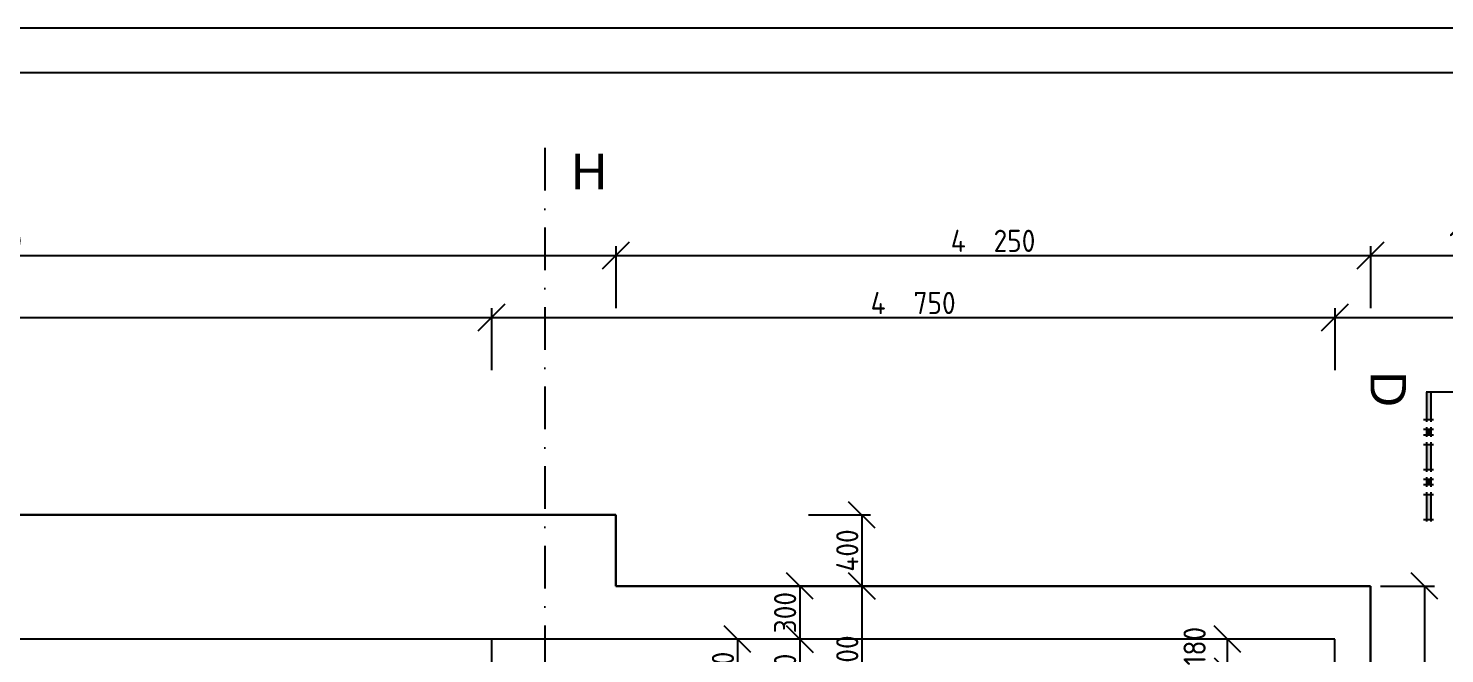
# Model space of a CAD drawing. Extents: x 4511820 to 5180432, y -1526536 to -944957.
# Drawn here: x 5126645 to 5134621, y -1440099 to -1436577 of the extents above; entities that cross this region are included whole.
import ezdxf

# ---------------------------------------------------------------- set-up
doc = ezdxf.new("R2010")
doc.units = 0
doc.header["$MEASUREMENT"] = 0
doc.linetypes.add('BODKOCIARKOVANA_3', pattern=[5.6, 3, -1.3, 0, -1.3])
doc.layers.get('0').update_dxf_attribs({"linetype": 'CONTINUOUS'})
doc.layers.get('Defpoints').update_dxf_attribs({"color": 61, "linetype": 'CONTINUOUS'})
for name, color, linetype in [('KÓTY', 4, 'CONTINUOUS'), ('MÚRY', 1, 'CONTINUOUS'), ('osi', 253, 'CONTINUOUS'), ('TENKÁ', 7, 'CONTINUOUS')]:
    doc.layers.add(name, color=color, linetype=linetype)
doc.styles.add('styl1', font='arial.ttf')
doc.styles.add('STYLE1', font='isocp.shx')
doc.dimstyles.new('STANDARD-50', dxfattribs={"dimtxt": 125, "dimasz": 150, "dimexe": 10, "dimexo": 200, "dimgap": 20, "dimtad": 1, "dimdsep": 46, "dimlunit": 6, "dimtxsty": 'STYLE1', "dimblk1": 'OBLIQUE', "dimblk2": 'OBLIQUE', "dimsah": 1, "dimcen": 2.5, "dimse1": 1, "dimse2": 1, "dimadec": 0, "dimazin": 0, "dimtfac": 1, "dimtmove": 1, "dimatfit": 3, "dimldrblk": 'OBLIQUE', "dimfxl": 1, "dimtolj": 1, "dimtzin": 0, "dimarcsym": 0})

# ---------------------------------------------------------------- blocks, each defined once
blk = doc.blocks.new('_OBLIQUE')
at = {"color": 0, "linetype": 'ByBlock'}
blk.add_line((-0.5, -0.5), (0.5, 0.5), dxfattribs=at)
blk = doc.blocks.new('*D37851')
at = {"layer": 'Defpoints', "color": 0}
for p in [(5129952.5, -1437856.5), (5129952.5, -1439318), (5122812.5, -1440018)]:
    blk.add_point(p, dxfattribs=at)
at = {"layer": 'KÓTY', "color": 0, "lineweight": -2}
blk.add_line((5122812.5, -1437856.5), (5129952.5, -1437856.5), dxfattribs=at)
at = {"layer": 'KÓTY', "color": 0, "linetype": 'ByBlock', "lineweight": -2, "xscale": 150, "yscale": 150, "zscale": 150, "rotation": 180}
blk.add_blockref('_OBLIQUE', (5122812.5, -1437856.5), dxfattribs=at)
at = {"layer": 'KÓTY', "color": 0, "linetype": 'ByBlock', "lineweight": -2, "xscale": 150, "yscale": 150, "zscale": 150}
blk.add_blockref('_OBLIQUE', (5129952.5, -1437856.5), dxfattribs=at)
at = {"layer": 'KÓTY', "color": 0, "insert": (5126382.5, -1437774), "char_height": 125, "attachment_point": 5, "style": 'STYLE1'}
blk.add_mtext('\\A1;7ﾠ140', dxfattribs=at)
blk = doc.blocks.new('*D37852')
at = {"layer": 'Defpoints', "color": 0}
for p in [(5134202.5, -1437856.5), (5129952.5, -1439318), (5134202.5, -1439718)]:
    blk.add_point(p, dxfattribs=at)
at = {"layer": 'KÓTY', "color": 0, "lineweight": -2}
blk.add_line((5129952.5, -1437856.5), (5134202.5, -1437856.5), dxfattribs=at)
at = {"layer": 'KÓTY', "color": 0, "linetype": 'ByBlock', "lineweight": -2, "xscale": 150, "yscale": 150, "zscale": 150, "rotation": 180}
blk.add_blockref('_OBLIQUE', (5129952.5, -1437856.5), dxfattribs=at)
at = {"layer": 'KÓTY', "color": 0, "linetype": 'ByBlock', "lineweight": -2, "xscale": 150, "yscale": 150, "zscale": 150}
blk.add_blockref('_OBLIQUE', (5134202.5, -1437856.5), dxfattribs=at)
at = {"layer": 'KÓTY', "color": 0, "insert": (5132077.5, -1437774), "char_height": 125, "attachment_point": 5, "style": 'STYLE1'}
blk.add_mtext('\\A1;4ﾠ250', dxfattribs=at)
blk = doc.blocks.new('*D37853')
at = {"layer": 'Defpoints', "color": 0}
for p in [(5135542.5, -1437856.5), (5135542.5, -1439318), (5134202.5, -1439718)]:
    blk.add_point(p, dxfattribs=at)
at = {"layer": 'KÓTY', "color": 0, "lineweight": -2}
blk.add_line((5134202.5, -1437856.5), (5135542.5, -1437856.5), dxfattribs=at)
at = {"layer": 'KÓTY', "color": 0, "linetype": 'ByBlock', "lineweight": -2, "xscale": 150, "yscale": 150, "zscale": 150, "rotation": 180}
blk.add_blockref('_OBLIQUE', (5134202.5, -1437856.5), dxfattribs=at)
at = {"layer": 'KÓTY', "color": 0, "linetype": 'ByBlock', "lineweight": -2, "xscale": 150, "yscale": 150, "zscale": 150}
blk.add_blockref('_OBLIQUE', (5135542.5, -1437856.5), dxfattribs=at)
at = {"layer": 'KÓTY', "color": 0, "insert": (5134872.5, -1437774), "char_height": 125, "attachment_point": 5, "style": 'STYLE1'}
blk.add_mtext('\\A1;1ﾠ340', dxfattribs=at)
blk = doc.blocks.new('*D37882')
at = {"layer": 'Defpoints', "color": 0}
for p in [(5133397.5, -1440018), (5133397.5, -1440018), (5133397.5, -1440198)]:
    blk.add_point(p, dxfattribs=at)
at = {"layer": 'KÓTY', "color": 0, "lineweight": -2}
blk.add_line((5133397.5, -1440198), (5133397.5, -1440018), dxfattribs=at)
at = {"layer": 'KÓTY', "color": 0, "linetype": 'ByBlock', "lineweight": -2, "xscale": 150, "yscale": 150, "zscale": 150}
for p, rotation in [((5133397.5, -1440018), 90), ((5133397.5, -1440198), 270)]:
    blk.add_blockref('_OBLIQUE', p, dxfattribs=dict(at, rotation=rotation))
at = {"layer": 'KÓTY', "color": 0, "insert": (5133212.5, -1440057.2), "char_height": 125, "attachment_point": 5, "rotation": 90, "style": 'STYLE1'}
blk.add_mtext('\\A1;180', dxfattribs=at)
blk = doc.blocks.new('*D37934')
at = {"layer": 'Defpoints', "color": 0}
for p in [(5131339, -1439718), (5131339, -1440718), (5131339, -1440718)]:
    blk.add_point(p, dxfattribs=at)
at = {"layer": 'KÓTY', "color": 0, "lineweight": -2}
blk.add_line((5131339, -1439718), (5131339, -1440718), dxfattribs=at)
at = {"layer": 'KÓTY', "color": 0, "linetype": 'ByBlock', "lineweight": -2, "xscale": 150, "yscale": 150, "zscale": 150}
for p, rotation in [((5131339, -1439718), 90), ((5131339, -1440718), 270)]:
    blk.add_blockref('_OBLIQUE', p, dxfattribs=dict(at, rotation=rotation))
at = {"layer": 'KÓTY', "color": 0, "insert": (5131256.5, -1440218), "char_height": 125, "attachment_point": 5, "rotation": 90, "style": 'STYLE1'}
blk.add_mtext('\\A1;1ﾠ000', dxfattribs=at)
blk = doc.blocks.new('*D37941')
at = {"layer": 'Defpoints', "color": 0}
for p in [(5134202.5, -1439718), (5134202.5, -1442548), (5134507, -1442548)]:
    blk.add_point(p, dxfattribs=at)
at = {"layer": 'KÓTY', "color": 0, "lineweight": -2}
blk.add_line((5134507, -1439718), (5134507, -1442548), dxfattribs=at)
at = {"layer": 'KÓTY', "color": 0, "linetype": 'ByBlock', "lineweight": -2, "xscale": 150, "yscale": 150, "zscale": 150}
for p, rotation in [((5134507, -1439718), 90), ((5134507, -1442548), 270)]:
    blk.add_blockref('_OBLIQUE', p, dxfattribs=dict(at, rotation=rotation))
at = {"layer": 'KÓTY', "color": 0, "insert": (5134411.5, -1441233.5), "char_height": 125, "attachment_point": 5, "rotation": 90, "style": 'STYLE1'}
blk.add_mtext('\\A1;2ﾠ830', dxfattribs=at)
blk = doc.blocks.new('*D37948')
at = {"layer": 'Defpoints', "color": 0}
for p in [(5129952.5, -1439318), (5129952.5, -1439718), (5131339, -1439718)]:
    blk.add_point(p, dxfattribs=at)
at = {"layer": 'KÓTY', "color": 0, "lineweight": -2, "ltscale": 25}
blk.add_line((5131339, -1439318), (5131339, -1439718), dxfattribs=at)
at = {"layer": 'KÓTY', "color": 0, "linetype": 'ByBlock', "lineweight": -2, "xscale": 150, "yscale": 150, "zscale": 150}
for p, rotation in [((5131339, -1439318), 90), ((5131339, -1439718), 270)]:
    blk.add_blockref('_OBLIQUE', p, dxfattribs=dict(at, rotation=rotation))
at = {"layer": 'KÓTY', "color": 0, "insert": (5131256.5, -1439518), "char_height": 125, "attachment_point": 5, "rotation": 90, "style": 'STYLE1'}
blk.add_mtext('\\A1;400', dxfattribs=at)
blk = doc.blocks.new('*D37949')
at = {"layer": 'Defpoints', "color": 0}
for p in [(5131339, -1439718), (5130989, -1440018), (5131339, -1440018)]:
    blk.add_point(p, dxfattribs=at)
at = {"layer": 'KÓTY', "color": 0, "lineweight": -2}
blk.add_line((5130989, -1439718), (5130989, -1440018), dxfattribs=at)
at = {"layer": 'KÓTY', "color": 0, "linetype": 'ByBlock', "lineweight": -2, "xscale": 150, "yscale": 150, "zscale": 150}
for p, rotation in [((5130989, -1439718), 90), ((5130989, -1440018), 270)]:
    blk.add_blockref('_OBLIQUE', p, dxfattribs=dict(at, rotation=rotation))
at = {"layer": 'KÓTY', "color": 0, "insert": (5130906.5, -1439868), "char_height": 125, "attachment_point": 5, "rotation": 90, "style": 'STYLE1'}
blk.add_mtext('\\A1;300', dxfattribs=at)
blk = doc.blocks.new('*D37950')
at = {"layer": 'Defpoints', "color": 0}
for p in [(5130989, -1440018), (5130639, -1440398), (5130989, -1440398)]:
    blk.add_point(p, dxfattribs=at)
at = {"layer": 'KÓTY', "color": 0, "lineweight": -2}
blk.add_line((5130639, -1440018), (5130639, -1440398), dxfattribs=at)
at = {"layer": 'KÓTY', "color": 0, "linetype": 'ByBlock', "lineweight": -2, "xscale": 150, "yscale": 150, "zscale": 150}
for p, rotation in [((5130639, -1440018), 90), ((5130639, -1440398), 270)]:
    blk.add_blockref('_OBLIQUE', p, dxfattribs=dict(at, rotation=rotation))
at = {"layer": 'KÓTY', "color": 0, "insert": (5130556.5, -1440208), "char_height": 125, "attachment_point": 5, "rotation": 90, "style": 'STYLE1'}
blk.add_mtext('\\A1;380', dxfattribs=at)
blk = doc.blocks.new('*D37951')
at = {"layer": 'Defpoints', "color": 0}
for p in [(5130989, -1440018), (5130989, -1440418), (5130989, -1440418)]:
    blk.add_point(p, dxfattribs=at)
at = {"layer": 'KÓTY', "color": 0, "lineweight": -2}
blk.add_line((5130989, -1440018), (5130989, -1440418), dxfattribs=at)
at = {"layer": 'KÓTY', "color": 0, "linetype": 'ByBlock', "lineweight": -2, "xscale": 150, "yscale": 150, "zscale": 150}
for p, rotation in [((5130989, -1440018), 90), ((5130989, -1440418), 270)]:
    blk.add_blockref('_OBLIQUE', p, dxfattribs=dict(at, rotation=rotation))
at = {"layer": 'KÓTY', "color": 0, "insert": (5130906.5, -1440218), "char_height": 125, "attachment_point": 5, "rotation": 90, "style": 'STYLE1'}
blk.add_mtext('\\A1;400', dxfattribs=at)
blk = doc.blocks.new('*D39497')
at = {"layer": 'Defpoints', "color": 0}
for p in [(5129252.5, -1438206.5), (5122812.5, -1440018), (5129252.5, -1440018)]:
    blk.add_point(p, dxfattribs=at)
at = {"layer": 'KÓTY', "color": 0, "lineweight": -2}
blk.add_line((5122812.5, -1438206.5), (5129252.5, -1438206.5), dxfattribs=at)
at = {"layer": 'KÓTY', "color": 0, "linetype": 'ByBlock', "lineweight": -2, "xscale": 150, "yscale": 150, "zscale": 150, "rotation": 180}
blk.add_blockref('_OBLIQUE', (5122812.5, -1438206.5), dxfattribs=at)
at = {"layer": 'KÓTY', "color": 0, "linetype": 'ByBlock', "lineweight": -2, "xscale": 150, "yscale": 150, "zscale": 150}
blk.add_blockref('_OBLIQUE', (5129252.5, -1438206.5), dxfattribs=at)
at = {"layer": 'KÓTY', "color": 0, "insert": (5126032.5, -1438124), "char_height": 125, "attachment_point": 5, "style": 'STYLE1'}
blk.add_mtext('\\A1;6ﾠ440', dxfattribs=at)
blk = doc.blocks.new('*D39498')
at = {"layer": 'Defpoints', "color": 0}
for p in [(5134002.5, -1438206.5), (5129252.5, -1440018), (5134002.5, -1440018)]:
    blk.add_point(p, dxfattribs=at)
at = {"layer": 'KÓTY', "color": 0, "lineweight": -2}
blk.add_line((5129252.5, -1438206.5), (5134002.5, -1438206.5), dxfattribs=at)
at = {"layer": 'KÓTY', "color": 0, "linetype": 'ByBlock', "lineweight": -2, "xscale": 150, "yscale": 150, "zscale": 150, "rotation": 180}
blk.add_blockref('_OBLIQUE', (5129252.5, -1438206.5), dxfattribs=at)
at = {"layer": 'KÓTY', "color": 0, "linetype": 'ByBlock', "lineweight": -2, "xscale": 150, "yscale": 150, "zscale": 150}
blk.add_blockref('_OBLIQUE', (5134002.5, -1438206.5), dxfattribs=at)
at = {"layer": 'KÓTY', "color": 0, "insert": (5131627.5, -1438124), "char_height": 125, "attachment_point": 5, "style": 'STYLE1'}
blk.add_mtext('\\A1;4ﾠ750', dxfattribs=at)
blk = doc.blocks.new('*D39499')
at = {"layer": 'Defpoints', "color": 0}
for p in [(5135942.5, -1438206.5), (5134002.5, -1440018), (5135942.5, -1440018)]:
    blk.add_point(p, dxfattribs=at)
at = {"layer": 'KÓTY', "color": 0, "lineweight": -2}
blk.add_line((5134002.5, -1438206.5), (5135942.5, -1438206.5), dxfattribs=at)
at = {"layer": 'KÓTY', "color": 0, "linetype": 'ByBlock', "lineweight": -2, "xscale": 150, "yscale": 150, "zscale": 150, "rotation": 180}
blk.add_blockref('_OBLIQUE', (5134002.5, -1438206.5), dxfattribs=at)
at = {"layer": 'KÓTY', "color": 0, "linetype": 'ByBlock', "lineweight": -2, "xscale": 150, "yscale": 150, "zscale": 150}
blk.add_blockref('_OBLIQUE', (5135942.5, -1438206.5), dxfattribs=at)
at = {"layer": 'KÓTY', "color": 0, "insert": (5134972.5, -1438124), "char_height": 125, "attachment_point": 5, "style": 'STYLE1'}
blk.add_mtext('\\A1;1ﾠ940', dxfattribs=at)

msp = doc.modelspace()

# ---------------------------------------------------------------- hatches: boundary and pattern name
at = {"layer": 'TENKÁ'}
h = msp.add_hatch(color=256, dxfattribs=at)
h.dxf.hatch_style = 1
h.paths.add_polyline_path([(5134543.625, -1438780.682), (5134543.625, -1438627.057), (5134517.75, -1438627.057), (5134517.75, -1438780.682)])
h = msp.add_hatch(color=256, dxfattribs=at)
h.dxf.hatch_style = 1
h.paths.add_polyline_path([(5134543.625, -1438835.557), (5134517.75, -1438835.557), (5134517.75, -1438865.807), (5134543.625, -1438865.807)])
h = msp.add_hatch(color=256, dxfattribs=at)
h.dxf.hatch_style = 1
h.paths.add_polyline_path([(5134543.625, -1439061.807), (5134543.625, -1438920.682), (5134517.75, -1438920.682), (5134517.75, -1439061.807)])
h = msp.add_hatch(color=256, dxfattribs=at)
h.dxf.hatch_style = 1
h.paths.add_polyline_path([(5134543.625, -1439116.682), (5134517.75, -1439116.682), (5134517.75, -1439146.932), (5134543.625, -1439146.932)])
h = msp.add_hatch(color=256, dxfattribs=at)
h.dxf.hatch_style = 1
h.paths.add_polyline_path([(5134543.625, -1439201.807), (5134517.75, -1439201.807), (5134517.75, -1439342.932), (5134543.625, -1439342.932)])

# ---------------------------------------------------------------- linework, layer by layer
at = {"layer": 'KÓTY'}
for p, q in [((5129952.5, -1437803.097), (5129952.5, -1438153.097)), ((5134202.5, -1437803.097), (5134202.5, -1438153.097)), ((5129252.5, -1438153.097), (5129252.5, -1438503.097)), ((5134002.5, -1438153.097), (5134002.5, -1438503.097)), ((5134258.5, -1439718), (5134563, -1439718))]:
    msp.add_line(p, q, dxfattribs=at)
at = {"layer": 'KÓTY', "ltscale": 25}
msp.add_line((5131038.097, -1439318), (5131388.097, -1439318), dxfattribs=at)
at = {"layer": 'MÚRY', "linetype": 'Continuous', "lineweight": 30}
for p, q in [((5108732.5, -1439318), (5129952.5, -1439318)), ((5129952.5, -1439718), (5129952.5, -1439318)), ((5129952.5, -1439718), (5134202.5, -1439718)), ((5134202.5, -1439718), (5134202.5, -1442548))]:
    msp.add_line(p, q, dxfattribs=at)
at = {"layer": 'osi', "linetype": 'BODKOCIARKOVANA_3', "ltscale": 80}
msp.add_line((5129552.5, -1437250.906), (5129552.5, -1469178.809), dxfattribs=at)
at = {"layer": 'TENKÁ', "color": 7}
for p, q in [((5169932, -1436577.046), (5092166.96, -1436577.046)), ((5169682, -1436827.046), (5092416.96, -1436827.046))]:
    msp.add_line(p, q, dxfattribs=at)
at = {"layer": 'TENKÁ'}
for p, q in [((5135151.375, -1438627.057), (5134516.375, -1438627.057)), ((5134517.75, -1438627.057), (5134517.75, -1438793.182)), ((5134543.625, -1438627.057), (5134543.625, -1438793.182)), ((5134501.5, -1438780.682), (5134558.5, -1438780.682)), ((5134501.5, -1438835.557), (5134558.5, -1438835.557)), ((5134517.75, -1438823.057), (5134517.75, -1438878.307)), ((5134543.625, -1438823.057), (5134543.625, -1438878.307)), ((5134501.5, -1438865.807), (5134558.5, -1438865.807)), ((5134501.5, -1438920.682), (5134558.5, -1438920.682)), ((5134517.75, -1438908.182), (5134517.75, -1439074.307)), ((5134543.625, -1438908.182), (5134543.625, -1439074.307)), ((5134501.5, -1439061.807), (5134558.5, -1439061.807)), ((5134501.5, -1439116.682), (5134558.5, -1439116.682)), ((5134501.5, -1439146.932), (5134558.5, -1439146.932)), ((5134517.75, -1439104.182), (5134517.75, -1439159.432)), ((5134543.625, -1439104.182), (5134543.625, -1439159.432)), ((5134501.5, -1439201.807), (5134558.5, -1439201.807)), ((5134517.75, -1439189.307), (5134517.75, -1439355.432)), ((5134543.625, -1439189.307), (5134543.625, -1439355.432)), ((5134501.5, -1439342.932), (5134558.5, -1439342.932)), ((5134002.5, -1440198), (5134002.5, -1440018))]:
    msp.add_line(p, q, dxfattribs=at)
at = {"layer": 'TENKÁ', "linetype": 'Continuous', "lineweight": 25}
for p, q in [((5134002.5, -1440018), (5122762.5, -1440018)), ((5129252.5, -1440018), (5129252.5, -1440418))]:
    msp.add_line(p, q, dxfattribs=at)

# ---------------------------------------------------------------- texts
at = {"layer": 'TENKÁ', "ltscale": 0.25, "style": 'styl1'}
msp.add_text('H', height=200, dxfattribs=at).set_placement((5129701.554, -1437483.288))
msp.add_text('D', height=200, rotation=270, dxfattribs=at).set_placement((5134203.183, -1438508.321))

# ---------------------------------------------------------------- dimensions: what is measured, and where the dimension line sits
at = {"layer": 'KÓTY'}
for base, p1, p2, picture, middle in [((5129952.5, -1437856.5), (5122812.5, -1440018), (5129952.5, -1439318), '*D37851', (5126382.5, -1437773.957)), ((5134202.5, -1437856.5), (5129952.5, -1439318), (5134202.5, -1439718), '*D37852', (5132077.5, -1437773.957)), ((5135542.5, -1437856.5), (5134202.5, -1439718), (5135542.5, -1439318), '*D37853', (5134872.5, -1437773.957)), ((5129252.5, -1438206.5), (5122812.5, -1440018), (5129252.5, -1440018), '*D39497', (5126032.5, -1438123.957)), ((5134002.5, -1438206.5), (5129252.5, -1440018), (5134002.5, -1440018), '*D39498', (5131627.5, -1438123.957)), ((5135942.5, -1438206.5), (5134002.5, -1440018), (5135942.5, -1440018), '*D39499', (5134972.5, -1438123.957))]:
    dim = msp.add_linear_dim(base=base, p1=p1, p2=p2, dimstyle='STANDARD-50', override={"dimtxsty": 'STYLE1', "dimldrblk": 'OBLIQUE'}, dxfattribs=at)
    dim.commit()
    dim.dimension.update_dxf_attribs({"geometry": picture, "text_midpoint": middle})
at = {"layer": 'KÓTY', "ltscale": 25}
dim = msp.add_linear_dim(base=(5131339, -1439718), p1=(5129952.5, -1439318), p2=(5129952.5, -1439718), angle=90, dimstyle='STANDARD-50', dxfattribs=at)
dim.commit()
dim.dimension.update_dxf_attribs({"geometry": '*D37948', "text_midpoint": (5131256.5, -1439518)})
at = {"layer": 'KÓTY'}
for base, p1, p2, picture, middle in [((5130989, -1440018), (5131339, -1439718), (5131339, -1440018), '*D37949', (5130906.5, -1439868)), ((5131339, -1440718), (5131339, -1439718), (5131339, -1440718), '*D37934', (5131256.457, -1440218)), ((5130639, -1440398), (5130989, -1440018), (5130989, -1440398), '*D37950', (5130556.5, -1440208)), ((5130989, -1440418), (5130989, -1440018), (5130989, -1440418), '*D37951', (5130906.5, -1440218)), ((5133397.5, -1440018), (5133397.5, -1440198), (5133397.5, -1440018), '*D37882', (5133212.5, -1440057.25))]:
    dim = msp.add_linear_dim(base=base, p1=p1, p2=p2, angle=90, dimstyle='STANDARD-50', override={"dimtxsty": 'STYLE1', "dimldrblk": 'OBLIQUE'}, dxfattribs=at)
    dim.commit()
    dim.dimension.update_dxf_attribs({"geometry": picture, "text_midpoint": middle})
dim = msp.add_linear_dim(base=(5134507, -1442548), p1=(5134202.5, -1439718), p2=(5134202.5, -1442548), angle=90, dimstyle='STANDARD-50', override={"dimtxsty": 'STYLE1', "dimldrblk": 'OBLIQUE'}, dxfattribs=at)
dim.commit()
dim.dimension.update_dxf_attribs({"geometry": '*D37941', "text_midpoint": (5134494, -1441233.5), "dimtype": 160})

doc.saveas('drawing.dxf')
